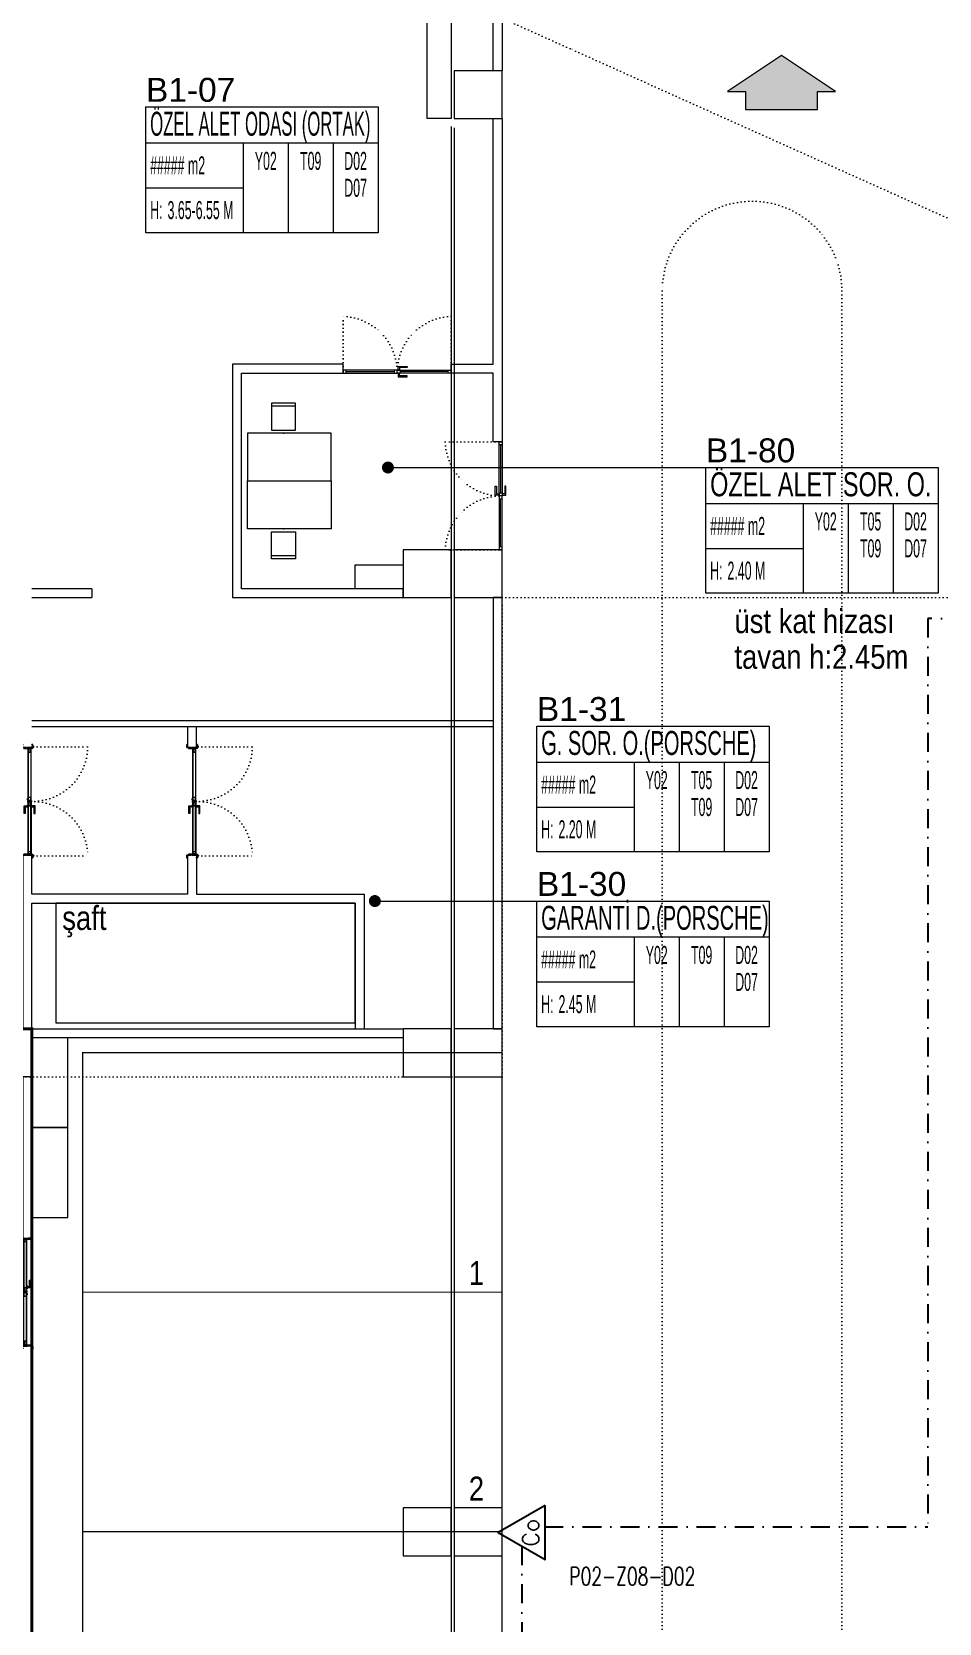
# Model space of a CAD drawing. Header units: metres. Extents: x -19121 to 152404, y -12107 to 29421.
# Drawn here: x 62820 to 64335, y 3087 to 5745 of the extents above; entities that cross this region are included whole.
import ezdxf
from ezdxf.enums import TextEntityAlignment as Align
from ezdxf.xclip import XClip

# ---------------------------------------------------------------- set-up
doc = ezdxf.new("R2010")
doc.units = ezdxf.units.M
doc.header["$LTSCALE"] = 50
doc.header["$MEASUREMENT"] = 0
doc.header["$XCLIPFRAME"] = 0
for name, pattern in [('DASHDOT', [25.4, 12.7, -6.35, 0, -6.35]), ('DOT2', [0.125, 0, -0.125]), ('DOT5', [0.75, 0, -0.75]), ('HIDDEN', [0.375, 0.25, -0.125])]:
    doc.linetypes.add(name, pattern=pattern)
doc.layers.get('0').update_dxf_attribs({"color": 9, "lineweight": 5})
for name, color, linetype, lineweight in [('00', 9, 'Continuous', 5), ('01', 9, 'Continuous', 5), ('05', 9, 'Continuous', 5), ('06B', 9, 'Continuous', 5), ('06C', 9, 'Continuous', 5), ('06D', 9, 'Continuous', 5), ('09', 9, 'Continuous', 5), ('10', 9, 'Continuous', 5), ('15', 9, 'Continuous', 5), ('20', 9, 'DOT2', 5), ('21', 9, 'Continuous', 5), ('21_mahal200', 9, 'Continuous', 5), ('E-DEDEKTÖR NUMARALARI', 20, 'Continuous', 30), ('E-KABLO', 7, 'Continuous', 30), ('E-KARBONMONOKSİT DEDEKTÖRÜ', 7, 'Continuous', 30)]:
    doc.layers.add(name, color=color, linetype=linetype, lineweight=lineweight)
doc.styles.add('Arial', font='arial.ttf', dxfattribs={"height": 2.5})
doc.styles.add('E-YAZI', font='txttw.shx', dxfattribs={"height": 200})
doc.styles.add('MuuM_TEXT-STANDART', font='ARIALN.TTF')
doc.dimstyles.new('MuuM_DIM200', dxfattribs={"dimscale": 20, "dimtxt": 2, "dimasz": 1, "dimexe": 1, "dimexo": 1, "dimgap": 1, "dimtad": 1, "dimdec": 1, "dimrnd": 0.5, "dimdsep": 46, "dimtxsty": 'MuuM_TEXT-STANDART', "dimblk": 'ARCHTICK', "dimcen": 0, "dimdle": 0.15, "dimclrd": 256, "dimclre": 256, "dimclrt": 256, "dimadec": 0, "dimazin": 0, "dimtfac": 5, "dimtdec": 1, "dimtix": 1, "dimtmove": 2, "dimatfit": 3, "dimldrblk": 'DOT', "dimfxl": 3, "dimfxlon": 1, "dimtolj": 1, "dimlwd": -1, "dimlwe": -1, "dimarcsym": 0})

# ---------------------------------------------------------------- blocks, each defined once
blk = doc.blocks.new('100_KARBONMONOKSİT DEDEKTÖRÜ 085')
at = {"layer": 'E-KARBONMONOKSİT DEDEKTÖRÜ', "color": 4}
blk.add_lwpolyline([(2.26, 0), (0, 3.92), (-2.26, 0)], close=True, dxfattribs=at)
at = {"layer": 'E-KARBONMONOKSİT DEDEKTÖRÜ', "color": 3, "style": 'E-YAZI'}
blk.add_text('Co', height=1.36, dxfattribs=at).set_placement((-0.02, 1.2), align=Align.MIDDLE)
blk = doc.blocks.new('p-kolon_80x80')
blk.add_lwpolyline([(-40, -40), (40, -40), (40, 40), (-40, 40)], close=True)
blk = doc.blocks.new('1.bod.mimari.elk')
at = {"layer": '01'}
blk.add_lwpolyline([(7520, -3030), (7480, -3030), (7480, -2824), (7520, -2824)], close=True, dxfattribs=at)
for p in [(7565, -2990), (7480, -3790), (7565, -3790), (7480, -4590), (7565, -4590), (7480, -5390), (7565, -5390)]:
    blk.add_blockref('p-kolon_80x80', p, dxfattribs=at)
blk = doc.blocks.new('p-işyeri')
at = {"color": 0, "const_width": 2}
blk.add_lwpolyline([(200, 0), (200, 700), (-200, 700), (-200, 0)], close=True, dxfattribs=at)
blk = doc.blocks.new('p-dilatasyon yeri')
at = {"layer": '06D'}
for points in [[(7520, 5586.8), (7520, 80)], [(7525, 5584.6), (7525, 80)]]:
    blk.add_lwpolyline(points, dxfattribs=at)
blk = doc.blocks.new('prf-scr2')
at = {"linetype": 'DOT2', "ltscale": 10}
blk.add_line((0, 0.2), (0, -1.1), dxfattribs=at)
for p, q in [((-0.1, -0.2), (0.1, -0.3)), ((0.1, -0.2), (-0.1, -0.2)), ((0.1, -0.3), (-0.1, -0.3)), ((-0.1, -0.3), (0.1, -0.4)), ((0.1, -0.4), (-0.1, -0.4)), ((0.1, -0.5), (-0.1, -0.4)), ((-0.1, -0.4), (0.1, -0.4)), ((0.1, -0.6), (-0.1, -0.5)), ((-0.1, -0.5), (0.1, -0.5)), ((-0.1, -0.6), (0.1, -0.7)), ((0.1, -0.6), (-0.1, -0.6)), ((-0.1, -0.6), (0.1, -0.6)), ((-0.1, -0.7), (0.1, -0.8)), ((0.1, -0.7), (-0.1, -0.7)), ((-0.1, -0.8), (0.1, -0.8)), ((0.1, -0.8), (-0.1, -0.8)), ((0.1, -0.2), (0, -0.1)), ((0, -0.2), (0.1, -0.2))]:
    blk.add_line(p, q)
blk.add_lwpolyline([(0.2, 0), (-0.2, 0), (-0.2, 0), (-0.1, -0.1), (0.1, -0.1), (0.2, 0), (0.2, 0)], close=True)
for points in [[(0.2, 0), (-0.2, 0)], [(-0.1, -0.1), (-0.1, -0.2), (-0.1, -0.2), (-0.1, -0.2), (-0.1, -0.2), (-0.1, -0.3), (-0.1, -0.3), (-0.1, -0.3), (-0.1, -0.3), (-0.1, -0.4), (-0.1, -0.4), (-0.1, -0.4), (-0.1, -0.4), (-0.1, -0.4), (-0.1, -0.5), (-0.1, -0.5), (-0.1, -0.5), (-0.1, -0.5), (-0.1, -0.5), (-0.1, -0.5), (-0.1, -0.6), (-0.1, -0.6), (-0.1, -0.6), (-0.1, -0.6), (-0.1, -0.6), (-0.1, -0.7), (-0.1, -0.7), (-0.1, -0.7), (-0.1, -0.7), (-0.1, -0.7), (-0.1, -0.8), (-0.1, -0.8), (-0.1, -0.8), (-0.1, -0.8), (0, -0.9), (0, -0.9), (0, -0.9), (0.1, -0.8), (0.1, -0.8), (0.1, -0.7), (0.1, -0.7), (0.1, -0.7), (0.1, -0.7), (0.1, -0.7), (0.1, -0.7), (0.1, -0.6), (0.1, -0.6), (0.1, -0.6), (0.1, -0.6), (0.1, -0.6), (0.1, -0.5), (0.1, -0.5), (0.1, -0.5), (0.1, -0.5), (0.1, -0.4), (0.1, -0.4), (0.1, -0.4), (0.1, -0.4), (0.1, -0.4), (0.1, -0.3), (0.1, -0.3), (0.1, -0.3), (0.1, -0.3), (0.1, -0.3), (0.1, -0.3), (0.1, -0.2), (0.1, -0.2), (0.1, -0.2), (0.1, -0.2), (0.1, -0.2), (0.1, -0.1)]]:
    blk.add_lwpolyline(points)
blk = doc.blocks.new('gr-p-barel kilitli kapı kolu')
at = {"flags": 128}
for points in [[(-0.9, 0.8), (-0.9, 4.9), (-11.7, 4.9), (-11.7, 6.7), (0.9, 6.7), (0.9, 0.8)], [(-0.8, 5), (0.8, 6.6)]]:
    blk.add_lwpolyline(points, dxfattribs=at)
blk.add_lwpolyline([(-2.75, 0), (-2.75, 0.7), (2.75, 0.7), (2.75, 0)])
blk.add_lwpolyline([(-1.3, 0.7), (1.3, 0.7), (1.3, 0.8), (-1.3, 0.8)], close=True)
blk = doc.blocks.new('p-de-02')
at = {"layer": '06C'}
blk.add_lwpolyline([(106.3, -16.6, 1), (106.3, -15.8), (104.3, -15.8), (104.3, -16.6), (106.4, -16.6)], format="xyb", dxfattribs=at)
blk.add_arc((106.3, -16.2), 0.5, 233.1301, 126.8699, dxfattribs=at)
at = {"layer": '09'}
for p, q in [((108.1, -16.7), (108.1, -16.6)), ((108.2, -16.7), (108.2, -16.6)), ((108.3, -16.6), (108.3, -16.7)), ((108.4, -16.7), (108.4, -16.6)), ((108.5, -16.6), (108.5, -16.7)), ((108.6, -16.7), (108.6, -16.6)), ((108.7, -16.6), (108.7, -16.7)), ((108.8, -16.6), (108.8, -16.7)), ((109.3, -21.9), (109.3, -21.7)), ((109.4, -21.7), (109.4, -21.9)), ((109.5, -21.9), (109.5, -21.7)), ((109.6, -21.7), (109.6, -21.9)), ((109.7, -21.9), (109.7, -21.7)), ((109.8, -21.7), (109.8, -21.9)), ((109.9, -21.9), (109.9, -21.7)), ((110, -21.9), (110, -21.7))]:
    blk.add_line(p, q, dxfattribs=at)
at = {"layer": '10'}
for points in [[(14.2, -6.8, -0.414214), (14.3, -6.7), (18.7, -6.7, -0.414214), (18.8, -6.8), (18.8, -14.1), (19, -14.1), (19, -6.8, 0.414214), (18.7, -6.5), (14.3, -6.5, 0.414214), (14, -6.8), (14, -7.7, 0.414214), (14.3, -8), (15.4, -8), (15.4, -7.8), (14.3, -7.8, -0.414214), (14.2, -7.7)], [(19, -9.7, -0.414214), (19.3, -9.4), (20.3, -9.4, -0.414214), (20.6, -9.7), (20.6, -16.1, -0.414214), (20.3, -16.4, -0.414214), (20, -16.1), (20, -15.2), (19, -15.2), (19, -24.2, -0.414214), (18.7, -24.5), (14.3, -24.5, -0.414214), (14, -24.2), (14, -23.3, -0.414214), (14.3, -23), (15.4, -23), (15.4, -23.2), (14.3, -23.2, 0.414214), (14.2, -23.3), (14.2, -24.2, 0.414214), (14.3, -24.3), (18.7, -24.3, 0.414214), (18.8, -24.2), (18.8, -15), (20.2, -15), (20.2, -16.1, 0.414214), (20.3, -16.2, 0.414214), (20.4, -16.1), (20.4, -9.7, 0.414214), (20.3, -9.6), (19.3, -9.6, 0.414214), (19.2, -9.7), (19.2, -10.6), (19, -10.6)], [(18.4, -25), (19.8, -24.4), (19.8, -21.5), (20, -21.5), (20, -24.5), (18.5, -25.2, -14.796002)], [(198.6, -9.7, 0.414214), (198.3, -9.4), (197.3, -9.4, 0.414214), (197, -9.7), (197, -16.1, 0.414214), (197.3, -16.4, 0.414214), (197.6, -16.1), (197.6, -15.2), (198.6, -15.2), (198.6, -24.2, 0.414214), (198.9, -24.5), (203.3, -24.5, 0.414214), (203.6, -24.2), (203.6, -23.3, 0.414214), (203.3, -23), (202.2, -23), (202.2, -23.2), (203.3, -23.2, -0.414214), (203.4, -23.3), (203.4, -24.2, -0.414214), (203.3, -24.3), (198.9, -24.3, -0.414214), (198.8, -24.2), (198.8, -15), (197.4, -15), (197.4, -16.1, -0.414214), (197.3, -16.2, -0.414214), (197.2, -16.1), (197.2, -9.7, -0.414214), (197.3, -9.6), (198.3, -9.6, -0.414214), (198.4, -9.7), (198.4, -10.6), (198.6, -10.6)], [(199.2, -25), (197.8, -24.4), (197.8, -21.5), (197.6, -21.5), (197.6, -24.5), (199.1, -25.2, 14.796002)], [(203.4, -6.8, 0.414214), (203.3, -6.7), (198.9, -6.7, 0.414214), (198.8, -6.8), (198.8, -14.1), (198.6, -14.1), (198.6, -6.8, -0.414214), (198.9, -6.5), (203.3, -6.5, -0.414214), (203.6, -6.8), (203.6, -7.7, -0.414214), (203.3, -8), (202.2, -8), (202.2, -7.8), (203.3, -7.8, 0.414214), (203.4, -7.7)]]:
    blk.add_lwpolyline(points, format="xyb", close=True, dxfattribs=at)
for points in [[(108.2, -20.1), (108.2, -18.1), (108.5, -18.1), (108.5, -17), (20.3, -17), (20.3, -18.1), (20.6, -18.1), (20.6, -20.1), (20.3, -20.1), (20.3, -18.3), (20, -18.3), (20, -16.7), (108.8, -16.7), (108.8, -18.3), (108.5, -18.3), (108.5, -20.1)], [(108.2, -18.1), (108.2, -20.1), (108.8, -20.1), (108.8, -21.7), (20, -21.7), (20, -20.1), (20.6, -20.1), (20.6, -18.1), (20.9, -18.1), (20.9, -20.3), (20.3, -20.3), (20.3, -21.4), (108.5, -21.4), (108.5, -20.3), (107.9, -20.3), (107.9, -18.1), (108.2, -18.1)], [(109.9, -20.1), (109.9, -18.1), (109.6, -18.1), (109.6, -17), (197.3, -17), (197.3, -18.1), (197, -18.1), (197, -20.1), (197.3, -20.1), (197.3, -18.3), (197.6, -18.3), (197.6, -16.7), (109.3, -16.7), (109.3, -18.3), (109.6, -18.3), (109.6, -20.1)], [(109.9, -18.1), (109.9, -20.1), (109.3, -20.1), (109.3, -21.7), (197.6, -21.7), (197.6, -20.1), (197, -20.1), (197, -18.1), (196.7, -18.1), (196.7, -20.3), (197.3, -20.3), (197.3, -21.4), (109.6, -21.4), (109.6, -20.3), (110.2, -20.3), (110.2, -18.1), (109.9, -18.1)]]:
    blk.add_lwpolyline(points, dxfattribs=at)
for points in [[(20.9, -17.2), (26.9, -17.2), (26.9, -21.2), (20.9, -21.2)], [(21.2, -17.5), (26.6, -17.5), (26.6, -20.9), (21.2, -20.9)], [(107.9, -17.2), (101.9, -17.2), (101.9, -21.2), (107.9, -21.2)], [(107.6, -17.5), (102.2, -17.5), (102.2, -20.9), (107.6, -20.9)], [(108.1, -22.4), (110, -22.4), (110, -21.9), (108.1, -21.9), (107.5, -21.9), (107.5, -22.4)], [(110, -16.1), (108.1, -16.1), (108.1, -16.6), (110.6, -16.6), (110.6, -16.6), (110.6, -16.1)], [(110.2, -17.2), (116.2, -17.2), (116.2, -21.2), (110.2, -21.2)], [(110.5, -17.5), (115.9, -17.5), (115.9, -20.9), (110.5, -20.9)], [(196.7, -17.2), (192.7, -17.2), (192.7, -21.2), (196.7, -21.2)], [(196.4, -17.5), (193, -17.5), (193, -20.9), (196.4, -20.9)]]:
    blk.add_lwpolyline(points, close=True, dxfattribs=at)
for centre in [(17.8, -25.5), (199.8, -25.5)]:
    blk.add_circle(centre, 0.55, dxfattribs=at)
at = {"layer": '20'}
for p, q in [((17.8, -25.5), (17.8, -116)), ((199.8, -25.5), (199.8, -116))]:
    blk.add_line(p, q, dxfattribs=at)
at = {"layer": '20', "linetype": 'HIDDEN'}
for points in [[(18.6, -24.3), (18.6, -23), (17.1, -23), (17.1, -24.3)], [(18.4, -25), (18.4, -23.2), (17.3, -23.2), (17.3, -25)], [(199, -24.3), (199, -23), (200.5, -23), (200.5, -24.3)], [(199.2, -25), (199.2, -23.2), (200.3, -23.2), (200.3, -25)]]:
    blk.add_lwpolyline(points, dxfattribs=at)
at = {"layer": '20'}
for centre, start, end in [((17.8, -25.5), 270, 2.4057), ((199.8, -25.5), 177.5943, 270)]:
    blk.add_arc(centre, 90.5, start, end, dxfattribs=at)
at = {"layer": '06B', "xscale": -1}
blk.add_blockref('gr-p-barel kilitli kapı kolu', (117.3, -16.7), dxfattribs=at)
at = {"layer": '06B', "rotation": 180}
blk.add_blockref('gr-p-barel kilitli kapı kolu', (117.3, -21.7), dxfattribs=at)
at = {"layer": '10', "xscale": -1, "rotation": 90}
for p in [(20.3, -19.2), (109.6, -19.2)]:
    blk.add_blockref('prf-scr2', p, dxfattribs=at)
at = {"layer": '10', "rotation": 270}
for p in [(108.5, -19.2), (197.3, -19.2)]:
    blk.add_blockref('prf-scr2', p, dxfattribs=at)
blk = doc.blocks.new('0-OK 2')
at = {"true_color": 0x4f4f4f}
blk.add_hatch(color=251, dxfattribs=at).paths.add_polyline_path([(0, 0), (120, 180), (120, 120), (180, 120), (180, -120), (120, -120), (120, -180)])
at = {"linetype": 'ByBlock', "lineweight": -2}
blk.add_lwpolyline([(180, -120), (180, 120), (120, 120), (120, 180), (0, 0), (120, -180), (120, -120)], close=True, dxfattribs=at)
blk.add_point((0, 0))
blk = doc.blocks.new('p-al-01_a')
at = {"layer": '06B'}
for points in [[(-5, -88.6), (-11.2, -88.6), (-11.2, -73.6), (-9.4, -73.6), (-9.4, -86.4), (-9.4, -86.4), (-5, -86.4), (-5, -88.6)], [(0, -88.6), (6.2, -88.6), (6.2, -73.6), (4.4, -73.6), (4.4, -86.4), (4.4, -86.4), (0, -86.4), (0, -88.6)]]:
    blk.add_lwpolyline(points, dxfattribs=at)
at = {"layer": '06D'}
for p, q in [((-5, -86.9), (-5, -5)), ((0, -5), (0, -86.9)), ((-5, -93.1), (-5, -175)), ((0, -175), (0, -93.1))]:
    blk.add_line(p, q, dxfattribs=at)
at = {"layer": '10'}
for points in [[(-5, 0), (0, 0), (0, -5), (-5, -5)], [(-5, -85), (0, -85), (0, -90), (-5, -90)], [(-5, -95), (0, -95), (0, -90), (-5, -90)], [(-5, -180), (0, -180), (0, -175), (-5, -175)]]:
    blk.add_lwpolyline(points, close=True, dxfattribs=at)
at = {"layer": '15'}
for points in [[(-2.5, -5), (-2.5, -85)], [(-2.5, -175), (-2.5, -95)]]:
    blk.add_lwpolyline(points, dxfattribs=at)
at = {"layer": '20'}
for points in [[(-5.3, 0), (-94.9, 0)], [(-5.3, -180), (-94.9, -180)], [(-5, -180), (-94.9, -180)]]:
    blk.add_lwpolyline(points, dxfattribs=at)
for centre, start, end in [((-1.5, 3.4), 182.0745, 267.6937), ((-1.5, -183.4), 92.3063, 177.9255)]:
    blk.add_arc(centre, 93.5, start, end, dxfattribs=at)
blk = doc.blocks.new('p-birim')
blk.add_lwpolyline([(0, 0), (1, 0), (1, 1), (0, 1)], close=True)
blk = doc.blocks.new('p-sandalye')
blk.add_line((-45, 20), (-45, -20))
blk.add_lwpolyline([(-5, 20), (-50, 20), (-50, -20), (-5, -20)], close=True)
blk.add_point((0, 0.1))
blk = doc.blocks.new('p-masa_servis')
at = {"linetype": 'DOT5'}
blk.add_lwpolyline([(0, 0), (0, 0)], dxfattribs=at)
blk.add_lwpolyline([(0, 0), (0, -80), (140, -80), (140, 0)], close=True)
for p, rotation in [((60, 0), 270), ((50, -110.1), 2.073722e-10)]:
    blk.add_blockref('p-sandalye', p, dxfattribs=dict(rotation=rotation))
blk = doc.blocks.new('gr-p-birim')
blk.add_lwpolyline([(-0.5, -0.5), (0.5, -0.5), (0.5, 0.5), (-0.5, 0.5)], close=True)
blk = doc.blocks.new('0_roomno2')
blk.add_lwpolyline([(19.38, -10.5), (0, -10.5), (0, 0), (19.38, 0)], close=True)
for points in [[(0, -3), (19.38, -3)], [(8.12, -3), (8.12, -10.5)], [(11.88, -3), (11.88, -10.5)], [(15.62, -3), (15.62, -10.5)], [(0, -6.75), (8.12, -6.75)]]:
    blk.add_lwpolyline(points)
at = {"style": 'MuuM_TEXT-STANDART', "width": 0.6}
blk.add_text('H:', height=1.5, dxfattribs=at).set_placement((0.35, -8.61), align=Align.MIDDLE_LEFT)
at = {"style": 'Arial'}
blk.add_attdef('ODANO', (0, 1.17), '', height=2, dxfattribs=at)
blk.add_attdef('MEKANADI', text='', height=2, dxfattribs=at).set_placement((0.35, -3), align=Align.BOTTOM_LEFT)
at = {"style": 'MuuM_TEXT-STANDART', "width": 0.6}
for tag, p in [('YER01', (10, -4.5)), ('TAVAN01', (13.75, -4.5)), ('DUVAR01', (17.5, -4.5)), ('YER02', (10, -6.75)), ('TAVAN02', (13.75, -6.75)), ('DUVAR02', (17.5, -6.75)), ('YER03', (10, -9)), ('TAVAN03', (13.75, -9)), ('DUVAR03', (17.5, -9))]:
    blk.add_attdef(tag, text='', height=1.5, dxfattribs=at).set_placement(p, align=Align.MIDDLE_CENTER)
for tag, p in [('M2', (0.35, -4.88)), ('TEMIZTAVANYUKSEKLIGI', (1.8, -8.61))]:
    blk.add_attdef(tag, text='', height=1.5, dxfattribs=at).set_placement(p, align=Align.MIDDLE_LEFT)
blk = doc.blocks.new('_ArchTick')
at = {"color": 0, "linetype": 'ByBlock', "const_width": 0.15}
blk.add_lwpolyline([(-0.5, -0.5), (0.5, 0.5)], dxfattribs=at)
blk = doc.blocks.new('_Dot')
at = {"color": 0, "linetype": 'ByBlock', "lineweight": -2}
blk.add_line((-0.5, 0), (-1, 0), dxfattribs=at)
at = {"color": 0, "linetype": 'ByBlock', "const_width": 0.5}
blk.add_lwpolyline([(-0.25, 0, 1), (0.25, 0, 1)], format="xyb", close=True, dxfattribs=at)
blk = doc.blocks.new('1.bod.mimari1.elk')
at = {"layer": '00'}
for p, q in [((7340, -3440), (7155, -3440)), ((7155, -3440), (7155, -3830)), ((7170, -3815), (7170, -3455)), ((7170, -3455), (7340, -3455)), ((7340, -3455), (7340, -3440)), ((6920, -3815), (6820, -3815)), ((7440, -3815), (7170, -3815)), ((7440, -3830), (7440, -3815)), ((6820, -3830), (6920, -3830)), ((7155, -3830), (7440, -3830)), ((7080, -4045), (7080, -4080)), ((7095, -4080), (7095, -4045)), ((7080, -4080), (7095, -4080))]:
    blk.add_line(p, q, dxfattribs=at)
for points in [[(7605, -2577.12), (7605, -2950), (7590, -2950), (7590, -2570.39)], [(7590, -3455), (7520, -3455), (7520, -3440), (7590, -3440), (7590, -3030), (7605, -3030), (7605, -3570), (7590, -3570), (7590, -3455)], [(7520, -3628.44), (7520, -3628.44)], [(7520, -3628.44), (7520, -3628.44)], [(6920, -3815), (6920, -3830)], [(6820, -4035), (7590, -4035)], [(6820, -4045), (7590, -4045)], [(7080, -4260), (7080, -4325), (6820, -4325), (6820, -4260), (6805, -4260), (6805, -4550), (6820, -4550), (6820, -4340), (7360, -4340), (7360, -4550)], [(7095, -4260), (7095, -4325), (7375, -4325), (7375, -4550)], [(6820, -4550), (7440, -4550)], [(7440, -4565), (6820, -4565)], [(6820, -4630), (6820, -4630), (6805, -4630), (6805, -4900), (6820, -4900), (6820, -4630)]]:
    blk.add_lwpolyline(points, dxfattribs=at)
blk.add_lwpolyline([(7590, -4550), (7605, -4550), (7605, -3830), (7590, -3830)], close=True, dxfattribs=at)
at = {"layer": '06D', "linetype": 'DOT2'}
for points in [[(7872.5, -3317.79, -1), (8172.5, -3317.79, 0)], [(7872.5, -3317.79), (7872.5, -7740, 0.4142136), (8472.5, -8340), (11395.6, -8340)], [(8172.5, -3317.79), (8172.5, -7740, 0.4142136), (8472.5, -8040), (11395.6, -8040)]]:
    blk.add_lwpolyline(points, format="xyb", dxfattribs=at)
at = {"layer": '06D'}
blk.add_lwpolyline([(6860, -4540), (7360, -4540), (7360, -4340), (6860, -4340)], close=True, dxfattribs=at)
at = {"layer": '20'}
for points in [[(11313.16, -4700), (10818.48, -4391.06), (8921.11, -3452.7), (7718.56, -2913.06), (6516.01, -2373.42), (4675.61, -1723.48), (3791.04, -1488.82)], [(6740, -2510), (6740, -4630), (7605, -4630), (7605, -3830), (9220, -3830), (9220, -3622.83)]]:
    blk.add_lwpolyline(points, dxfattribs=at)
at = {"layer": '20', "ltscale": 2, "const_width": 5}
blk.add_lwpolyline([(6820, -6550), (6060, -6550), (6060, -4550), (6820, -4550)], close=True, dxfattribs=at)
for name, p in [('p-dilatasyon yeri', (0, -8630)), ('p-al-01_a', (7605, -3570))]:
    blk.add_blockref(name, p)
at = {"rotation": 270}
blk.add_blockref('p-al-01_a', (7520, -3455), dxfattribs=at)
at = {"layer": '05'}
ref = blk.add_blockref('p-masa_servis', (7180, -3555), dxfattribs=at)
XClip(ref).set_block_clipping_path([(-55.5106706136, -84.5585723777), (163.3295749435, 61.9818189005)])
ref = blk.add_blockref('p-masa_servis', (7180, -3715), dxfattribs=dict(at, xscale=-1, rotation=180))
XClip(ref).set_block_clipping_path([(-55.5106706136, -84.5585723777), (163.3295749435, 61.9818189005)])
at = {"layer": '05', "xscale": -40, "yscale": 80, "rotation": 90}
blk.add_blockref('gr-p-birim', (7400, -3795), dxfattribs=at)
at = {"layer": '05', "xscale": 60.00000000000003, "yscale": 150}
for p in [(6820, -4715), (6820, -4865)]:
    blk.add_blockref('p-birim', p, dxfattribs=at)
at = {"layer": '06D', "color": 89, "linetype": 'HIDDEN', "true_color": 0x2e4d23, "rotation": 90}
for p in [(7605, -4790), (7605, -5190), (7605, -5590)]:
    blk.add_blockref('p-işyeri', p, dxfattribs=at)
at = {"layer": '10', "xscale": -1}
for p, rotation in [((6797, -4061.2), 90), ((7072, -4061.2), 90), ((6828, -5098.8), 270)]:
    blk.add_blockref('p-de-02', p, dxfattribs=dict(at, rotation=rotation))
at = {"layer": '21', "xscale": 0.5, "yscale": 0.5, "zscale": 0.5, "rotation": 270}
blk.add_blockref('0-OK 2', (8071.59, -2924.5), dxfattribs=at)
at = {"layer": '21_mahal200'}
ref = blk.add_blockref('0_roomno2', (7010.56, -3010.49), dxfattribs=dict(at, xscale=20, yscale=20, zscale=20))
ref.add_attrib('ODANO', 'B1-07', (7010.56, -3001.85), dxfattribs={"layer": '0', "height": 40, "style": 'Arial'})
ref.add_attrib('MEKANADI', 'ÖZEL ALET ODASI (ORTAK)', dxfattribs={"layer": '0', "height": 40, "style": 'Arial', "width": 0.5}).set_placement((7017.56, -3070.49), align=Align.BOTTOM_LEFT)
ref.add_attrib('M2', '##### m2', dxfattribs={"layer": '0', "height": 30, "style": 'MuuM_TEXT-STANDART', "width": 0.6}).set_placement((7017.56, -3107.99), align=Align.MIDDLE_LEFT)
ref.add_attrib('TEMIZTAVANYUKSEKLIGI', '3.65-6.55 M', dxfattribs={"layer": '0', "height": 30, "style": 'MuuM_TEXT-STANDART', "width": 0.6}).set_placement((7046.56, -3182.65), align=Align.MIDDLE_LEFT)
ref.add_attrib('YER01', 'Y02', dxfattribs={"layer": '0', "height": 30, "style": 'MuuM_TEXT-STANDART', "width": 0.6}).set_placement((7210.56, -3100.49), align=Align.MIDDLE_CENTER)
ref.add_attrib('TAVAN01', 'T09', dxfattribs={"layer": '0', "height": 30, "style": 'MuuM_TEXT-STANDART', "width": 0.6}).set_placement((7285.56, -3100.49), align=Align.MIDDLE_CENTER)
ref.add_attrib('DUVAR01', 'D02', dxfattribs={"layer": '0', "height": 30, "style": 'MuuM_TEXT-STANDART', "width": 0.6}).set_placement((7360.56, -3100.49), align=Align.MIDDLE_CENTER)
ref.add_attrib('DUVAR02', 'D07', dxfattribs={"layer": '0', "height": 30, "style": 'MuuM_TEXT-STANDART', "width": 0.6}).set_placement((7360.56, -3145.49), align=Align.MIDDLE_CENTER)
ref = blk.add_blockref('0_roomno2', (7945.44, -3612.65), dxfattribs=dict(at, xscale=20, yscale=20, zscale=20))
ref.add_attrib('ODANO', 'B1-80', (7945.44, -3604.01), dxfattribs={"layer": '0', "height": 40, "style": 'Arial'})
ref.add_attrib('MEKANADI', 'ÖZEL ALET SOR. O.', dxfattribs={"layer": '0', "height": 40, "style": 'Arial', "width": 0.7}).set_placement((7952.44, -3672.65), align=Align.BOTTOM_LEFT)
ref.add_attrib('M2', '##### m2', dxfattribs={"layer": '0', "height": 30, "style": 'MuuM_TEXT-STANDART', "width": 0.6}).set_placement((7952.44, -3710.15), align=Align.MIDDLE_LEFT)
ref.add_attrib('TEMIZTAVANYUKSEKLIGI', '2.40 M', dxfattribs={"layer": '0', "height": 30, "style": 'MuuM_TEXT-STANDART', "width": 0.6}).set_placement((7981.44, -3784.81), align=Align.MIDDLE_LEFT)
ref.add_attrib('YER01', 'Y02', dxfattribs={"layer": '0', "height": 30, "style": 'MuuM_TEXT-STANDART', "width": 0.6}).set_placement((8145.44, -3702.65), align=Align.MIDDLE_CENTER)
ref.add_attrib('TAVAN01', 'T05', dxfattribs={"layer": '0', "height": 30, "style": 'MuuM_TEXT-STANDART', "width": 0.6}).set_placement((8220.44, -3702.65), align=Align.MIDDLE_CENTER)
ref.add_attrib('DUVAR01', 'D02', dxfattribs={"layer": '0', "height": 30, "style": 'MuuM_TEXT-STANDART', "width": 0.6}).set_placement((8295.44, -3702.65), align=Align.MIDDLE_CENTER)
ref.add_attrib('TAVAN02', 'T09', dxfattribs={"layer": '0', "height": 30, "style": 'MuuM_TEXT-STANDART', "width": 0.6}).set_placement((8220.44, -3747.65), align=Align.MIDDLE_CENTER)
ref.add_attrib('DUVAR02', 'D07', dxfattribs={"layer": '0', "height": 30, "style": 'MuuM_TEXT-STANDART', "width": 0.6}).set_placement((8295.44, -3747.65), align=Align.MIDDLE_CENTER)
ref = blk.add_blockref('0_roomno2', (7663.28, -4044.64), dxfattribs=dict(at, xscale=20, yscale=20, zscale=20))
ref.add_attrib('ODANO', 'B1-31', (7663.28, -4036), dxfattribs={"layer": '0', "height": 40, "style": 'Arial'})
ref.add_attrib('MEKANADI', 'G. SOR. O.(PORSCHE)', dxfattribs={"layer": '0', "height": 40, "style": 'Arial', "width": 0.6}).set_placement((7670.28, -4104.64), align=Align.BOTTOM_LEFT)
ref.add_attrib('M2', '##### m2', dxfattribs={"layer": '0', "height": 30, "style": 'MuuM_TEXT-STANDART', "width": 0.6}).set_placement((7670.28, -4142.14), align=Align.MIDDLE_LEFT)
ref.add_attrib('TEMIZTAVANYUKSEKLIGI', '2.20 M', dxfattribs={"layer": '0', "height": 30, "style": 'MuuM_TEXT-STANDART', "width": 0.6}).set_placement((7699.28, -4216.8), align=Align.MIDDLE_LEFT)
ref.add_attrib('YER01', 'Y02', dxfattribs={"layer": '0', "height": 30, "style": 'MuuM_TEXT-STANDART', "width": 0.6}).set_placement((7863.28, -4134.64), align=Align.MIDDLE_CENTER)
ref.add_attrib('TAVAN01', 'T05', dxfattribs={"layer": '0', "height": 30, "style": 'MuuM_TEXT-STANDART', "width": 0.6}).set_placement((7938.28, -4134.64), align=Align.MIDDLE_CENTER)
ref.add_attrib('DUVAR01', 'D02', dxfattribs={"layer": '0', "height": 30, "style": 'MuuM_TEXT-STANDART', "width": 0.6}).set_placement((8013.28, -4134.64), align=Align.MIDDLE_CENTER)
ref.add_attrib('TAVAN02', 'T09', dxfattribs={"layer": '0', "height": 30, "style": 'MuuM_TEXT-STANDART', "width": 0.6}).set_placement((7938.28, -4179.64), align=Align.MIDDLE_CENTER)
ref.add_attrib('DUVAR02', 'D07', dxfattribs={"layer": '0', "height": 30, "style": 'MuuM_TEXT-STANDART', "width": 0.6}).set_placement((8013.28, -4179.64), align=Align.MIDDLE_CENTER)
ref = blk.add_blockref('0_roomno2', (7663.28, -4336.7), dxfattribs=dict(at, xscale=20, yscale=20, zscale=20))
ref.add_attrib('ODANO', 'B1-30', (7663.28, -4328.06), dxfattribs={"layer": '0', "height": 40, "style": 'Arial'})
ref.add_attrib('MEKANADI', 'GARANTİ D.(PORSCHE)', dxfattribs={"layer": '0', "height": 40, "style": 'Arial', "width": 0.6}).set_placement((7670.28, -4396.7), align=Align.BOTTOM_LEFT)
ref.add_attrib('M2', '##### m2', dxfattribs={"layer": '0', "height": 30, "style": 'MuuM_TEXT-STANDART', "width": 0.6}).set_placement((7670.28, -4434.2), align=Align.MIDDLE_LEFT)
ref.add_attrib('TEMIZTAVANYUKSEKLIGI', '2.45 M', dxfattribs={"layer": '0', "height": 30, "style": 'MuuM_TEXT-STANDART', "width": 0.6}).set_placement((7699.28, -4508.86), align=Align.MIDDLE_LEFT)
ref.add_attrib('YER01', 'Y02', dxfattribs={"layer": '0', "height": 30, "style": 'MuuM_TEXT-STANDART', "width": 0.6}).set_placement((7863.28, -4426.7), align=Align.MIDDLE_CENTER)
ref.add_attrib('TAVAN01', 'T09', dxfattribs={"layer": '0', "height": 30, "style": 'MuuM_TEXT-STANDART', "width": 0.6}).set_placement((7938.28, -4426.7), align=Align.MIDDLE_CENTER)
ref.add_attrib('DUVAR01', 'D02', dxfattribs={"layer": '0', "height": 30, "style": 'MuuM_TEXT-STANDART', "width": 0.6}).set_placement((8013.28, -4426.7), align=Align.MIDDLE_CENTER)
ref.add_attrib('DUVAR02', 'D07', dxfattribs={"layer": '0', "height": 30, "style": 'MuuM_TEXT-STANDART', "width": 0.6}).set_placement((8013.28, -4471.7), align=Align.MIDDLE_CENTER)
at = {"layer": '21', "style": 'MuuM_TEXT-STANDART'}
for s, p in [('üst kat hizası', (7992.96, -3889.26)), ('tavan h:2.45m', (7992.96, -3948.8)), ('şaft ', (6870.74, -4384.98))]:
    blk.add_text(s, height=40, dxfattribs=at).set_placement(p)
for s, p in [('1', (7575, -4990)), ('2', (7575, -5350))]:
    blk.add_text(s, height=40, dxfattribs=at).set_placement(p, align=Align.BOTTOM_RIGHT)
at = {"layer": '21_mahal200'}
for points in [[(7414.56, -3612.65), (7945.44, -3612.65)], [(7392.74, -4336.7), (7663.28, -4336.7)]]:
    blk.add_leader(points, dimstyle='MuuM_DIM200', override={"dimasz": 1, "dimfxl": 10}, dxfattribs=at)

msp = doc.modelspace()

# ---------------------------------------------------------------- linework, layer by layer
at = {"layer": 'E-KABLO', "color": 3, "linetype": 'DASHDOT', "ltscale": 0.05}
for p, q in [((64386.3, 4765), (64315.9, 4765)), ((64315.9, 4765), (64315.9, 3248.3)), ((63675.5, 3248.3), (64315.9, 3248.3)), ((63637.8, 3216), (63637.8, 1769.7))]:
    msp.add_line(p, q, dxfattribs=at)

# ---------------------------------------------------------------- block references
at = {"layer": '06D'}
for name in ['1.bod.mimari.elk', '1.bod.mimari1.elk']:
    msp.add_blockref(name, (56000, 8630), dxfattribs=at)
at = {"layer": 'E-KARBONMONOKSİT DEDEKTÖRÜ', "color": 4, "xscale": 20, "yscale": 20, "zscale": 20, "rotation": 90}
msp.add_blockref('100_KARBONMONOKSİT DEDEKTÖRÜ 085', (63677, 3238.6), dxfattribs=at)

# ---------------------------------------------------------------- texts
at = {"layer": 'E-DEDEKTÖR NUMARALARI', "style": 'E-YAZI', "width": 0.7}
msp.add_text('P02-Z08-D02', height=30, dxfattribs=at).set_placement((63717.2, 3150.6))

doc.saveas('drawing.dxf')
